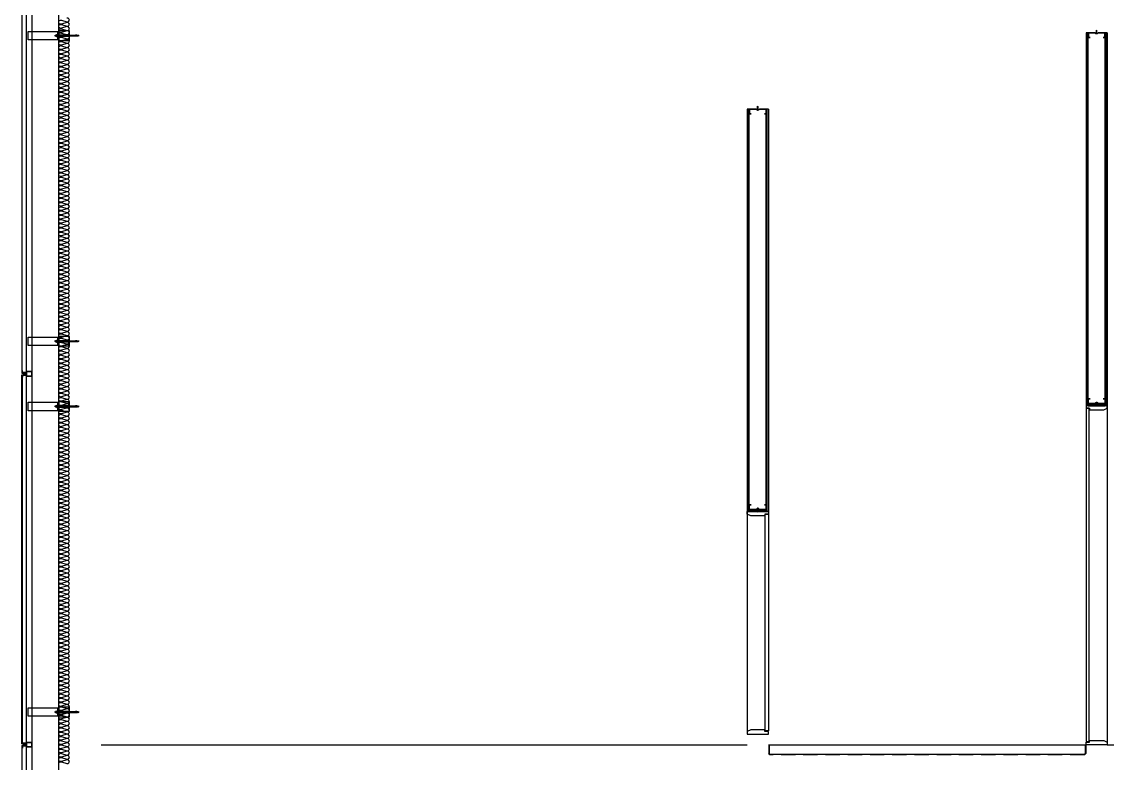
# Model space of a CAD drawing. Header units: millimetres. Extents: x 17311 to 801382, y -242618 to -104888.
# Drawn here: x 705311 to 715561, y -176405 to -169405 of the extents above; entities that cross this region are included whole.
import ezdxf

# ---------------------------------------------------------------- set-up
doc = ezdxf.new("R2010")
doc.units = ezdxf.units.MM
doc.header["$LTSCALE"] = 250
doc.linetypes.add('HID', pattern=[2.8, 1.8, -1])
for name, color, linetype in [('8입면선', 8, 'Continuous'), ('A-DOOR', 4, 'Continuous'), ('A-ELE8', 8, 'Continuous'), ('A-ETC-8', 8, 'Continuous'), ('A-FIN', 6, 'Continuous'), ('A-FIN-8', 8, 'Continuous'), ('A-WALL-D', 7, 'Continuous'), ('A-WP', 1, 'HID'), ('GAGAM-DT', 7, 'Continuous'), ('ISL', 251, 'Continuous'), ('입면', 7, 'Continuous')]:
    doc.layers.add(name, color=color, linetype=linetype)

# ---------------------------------------------------------------- blocks, each defined once
blk = doc.blocks.new('A$C632c858f')
at = {"layer": 'A-ETC-8'}
blk.add_arc((-3, 0), 24, 341.8248, 18.1752, dxfattribs=at)
blk.add_ellipse((34, 0), major_axis=(7.59, 0), ratio=0.987937, dxfattribs=at)
blk = doc.blocks.new('A$Cae507117')
at = {"layer": 'A-ETC-8'}
for points in [[(-50, 0), (-50, -50), (0, -50), (0, 0)], [(-46.8, -3.2), (-46.8, -46.8), (-3.2, -46.8), (-3.2, -3.2)]]:
    blk.add_lwpolyline(points, close=True, dxfattribs=at)
blk = doc.blocks.new('너트 M12')
for p, q in [((-9, 0), (9, 0)), ((-10, -9), (-10, -1)), ((9, -10), (-9, -10)), ((0, -8), (0, -1)), ((10, -1), (10, -9))]:
    blk.add_line(p, q)
for centre, start, end in [((-9, -1), 90, 180), ((-9, -9), 180, 270), ((9, -1), 0, 90), ((9, -9), 270, 0)]:
    blk.add_arc(centre, 0.5, start, end)
at = {"extrusion": (0, 0, -1)}
for centre, major_axis, ratio, start_param, end_param in [((-5, -1), (-4.75, 0.31), 0.185359, -0.024388, 3.141593), ((5, -1), (4.75, 0.31), 0.185108, 3.141593, 6.30754), ((-5, -9), (4.75, 0.31), 0.187111, 0, 3.166211), ((5, -9), (-4.75, 0.31), 0.185991, 3.117121, 6.283185)]:
    blk.add_ellipse(centre, major_axis=major_axis, ratio=ratio, start_param=start_param, end_param=end_param, dxfattribs=at)
blk = doc.blocks.new('A$C5ebcaad0')
at = {"layer": 'A-ETC-8'}
for p, q in [((-449, -225), (-214, -225)), ((-439, -220), (-439, -229)), ((-437, -219), (-437, -219)), ((-426, -220), (-437, -219)), ((-437, -231), (-426, -229)), ((-437, -231), (-437, -231)), ((-432, -220), (-432, -221)), ((-432, -229), (-432, -230)), ((-416, -219), (-431, -219)), ((-431, -222), (-429, -223)), ((-431, -228), (-429, -227)), ((-431, -231), (-416, -231)), ((-421, -224), (-428, -224)), ((-421, -226), (-428, -226)), ((-426, -220), (-412, -220)), ((-426, -229), (-412, -229)), ((-421, -223), (-421, -223)), ((-421, -227), (-421, -227)), ((-417, -227), (-417, -223)), ((-416, -219), (-413, -219)), ((-416, -231), (-413, -231)), ((-413, -219), (-413, -231)), ((-412, -231), (-412, -219)), ((-409, -219), (-412, -219)), ((-412, -231), (-409, -231)), ((-409, -231), (-409, -219)), ((-355, -219), (-409, -219)), ((-409, -231), (-355, -231)), ((-355, -219), (-246, -219)), ((-246, -231), (-355, -231)), ((-234, -219), (-226, -219)), ((-234, -220), (-224, -220)), ((-234, -229), (-224, -229)), ((-234, -231), (-226, -231)), ((-226, -231), (-226, -219)), ((-224, -220), (-226, -219)), ((-224, -229), (-226, -231)), ((-224, -229), (-224, -220))]:
    blk.add_line(p, q, dxfattribs=at)
for points in [[(-255, -180), (-255, -269), (-355, -269), (-355, -180)], [(34, -185), (-252, -185), (-252, -265), (34, -265)], [(-252, -265), (-246, -265), (-246, -185), (-252, -185)], [(-246, -210), (-246, -240), (-244, -240), (-244, -210)]]:
    blk.add_lwpolyline(points, close=True, dxfattribs=at)
blk.add_lwpolyline([(-252, -177), (-252, -272, -0.414214), (-253, -273), (-255, -273), (-255, -176), (-253, -176, -0.414214)], format="xyb", close=True, dxfattribs=at)
for centre, radius, start, end in [((-437, -220), 1.5, 90, 180), ((-437, -229), 1.5, 180, 270), ((-431, -220), 1, 90, 180), ((-431, -221), 1, 180, 236.3099), ((-431, -229), 1, 123.6901, 180), ((-431, -230), 1, 180, 270), ((-428, -221), 3, 236.3099, 270), ((-428, -229), 3, 90, 123.6901), ((-419, -223), 2, 90, 180), ((-421, -223), 0.5, 270, 0), ((-421, -227), 0.5, 0, 90), ((-419, -227), 2, 180, 270), ((-419, -223), 2, 0, 90), ((-419, -227), 2, 270, 0)]:
    blk.add_arc(centre, radius, start, end, dxfattribs=at)
at = {"layer": 'A-ETC-8', "xscale": -1, "rotation": 90}
blk.add_blockref('너트 M12', (-244, -225), dxfattribs=at)
blk = doc.blocks.new('*U133')
at = {"layer": '8입면선', "color": 8}
for p, q in [((10, 0), (10, 3520)), ((190, 0), (190, 3520)), ((190, 10), (10, 10))]:
    blk.add_line(p, q, dxfattribs=at)
at = {"layer": 'A-WALL-D'}
for p, q in [((0, 3520), (0, 0)), ((20, 3520), (0, 3520)), ((20, 10), (20, 3520)), ((180, 10), (180, 3520)), ((200, 3520), (180, 3520)), ((200, 3520), (200, 0)), ((20, 0), (0, 0)), ((180, 20), (20, 20)), ((20, 0), (180, 0)), ((200, 0), (180, 0))]:
    blk.add_line(p, q, dxfattribs=at)
at = {"layer": 'GAGAM-DT', "color": 8}
for p, q in [((105, 3514), (95, 3514)), ((95, 3514), (95, 3511)), ((103, 3509), (96, 3509)), ((97, 3514), (97, 3545)), ((102, 3540), (97, 3545)), ((97, 3514), (97, 3509)), ((102, 3514), (102, 3540)), ((102, 3514), (102, 3509)), ((105, 3514), (105, 3511)), ((95, 26), (95, 29)), ((105, 26), (95, 26)), ((104, 31), (97, 31)), ((98, 26), (98, 31)), ((98, 26), (98, -6)), ((103, 26), (103, 31)), ((103, 26), (103, 0)), ((105, 26), (105, 29)), ((103, 0), (98, -6))]:
    blk.add_line(p, q, dxfattribs=at)
for centre, start, end in [((96, 3511), 180, 270), ((103, 3511), 270, 0), ((97, 29), 90, 180), ((104, 29), 0, 90)]:
    blk.add_arc(centre, 1.51, start, end, dxfattribs=at)
at = {"layer": '입면', "color": 6}
for p, q in [((20, 3475), (20, 3520)), ((20, 3520), (85, 3520)), ((84, 3519), (21, 3519)), ((21, 3519), (21, 3476)), ((89, 3513), (84, 3519)), ((85, 3520), (90, 3514)), ((110, 3513), (89, 3513)), ((90, 3514), (109, 3514)), ((109, 3514), (114, 3520)), ((115, 3519), (110, 3513)), ((114, 3520), (180, 3520)), ((178, 3519), (115, 3519)), ((178, 3476), (178, 3519)), ((180, 3520), (180, 3475)), ((37, 3475), (20, 3475)), ((21, 3476), (37, 3476)), ((37, 3476), (37, 3475)), ((162, 3475), (162, 3476)), ((162, 3476), (178, 3476)), ((180, 3475), (162, 3475)), ((38, 65), (20, 65)), ((20, 65), (20, 20)), ((20, 20), (85, 20)), ((21, 21), (21, 64)), ((21, 64), (38, 64)), ((85, 21), (21, 21)), ((38, 64), (38, 65)), ((90, 27), (85, 21)), ((85, 20), (90, 26)), ((110, 27), (90, 27)), ((90, 26), (110, 26)), ((115, 21), (110, 27)), ((110, 26), (115, 20)), ((179, 21), (115, 21)), ((115, 20), (180, 20)), ((180, 65), (162, 65)), ((162, 65), (162, 64)), ((162, 64), (179, 64)), ((179, 64), (179, 21)), ((180, 20), (180, 65))]:
    blk.add_line(p, q, dxfattribs=at)
blk = doc.blocks.new('A$Ca3cef8a4')
at = {"layer": 'A-DOOR', "linetype": 'Continuous'}
for points in [[(0, -40), (-33, -40), (-33, -55), (-167, -55), (-200, -40), (-200, -15), (0, -15)], [(0, -2085), (-30, -2085), (-30, -40), (0, -40)], [(0, -2090), (-33, -2090), (-33, -2075), (-167, -2075), (-200, -2090), (-200, -2115), (0, -2115)]]:
    blk.add_lwpolyline(points, close=True, dxfattribs=at)
at = {"layer": 'A-ELE8'}
blk.add_lwpolyline([(-200, -15), (-200, -2115)], dxfattribs=at)
blk = doc.blocks.new('*U129')
at = {"layer": '8입면선', "color": 8}
for p, q in [((10, 0), (10, 3800)), ((190, 0), (190, 3800)), ((190, 10), (10, 10))]:
    blk.add_line(p, q, dxfattribs=at)
at = {"layer": 'A-WALL-D'}
for p, q in [((0, 3800), (0, 0)), ((20, 3800), (0, 3800)), ((20, 10), (20, 3800)), ((180, 10), (180, 3800)), ((200, 3800), (180, 3800)), ((200, 3800), (200, 0)), ((20, 0), (0, 0)), ((180, 20), (20, 20)), ((20, 0), (180, 0)), ((200, 0), (180, 0))]:
    blk.add_line(p, q, dxfattribs=at)
at = {"layer": 'GAGAM-DT', "color": 8}
for p, q in [((105, 3794), (95, 3794)), ((95, 3794), (95, 3791)), ((97, 3794), (97, 3826)), ((102, 3820), (97, 3826)), ((97, 3794), (97, 3789)), ((102, 3794), (102, 3820)), ((102, 3794), (102, 3789)), ((105, 3794), (105, 3791)), ((103, 3789), (96, 3789)), ((95, 26), (95, 29)), ((105, 26), (95, 26)), ((104, 31), (97, 31)), ((98, 26), (98, 31)), ((98, 26), (98, -6)), ((103, 26), (103, 31)), ((103, 26), (103, 0)), ((105, 26), (105, 29)), ((103, 0), (98, -6))]:
    blk.add_line(p, q, dxfattribs=at)
for centre, start, end in [((96, 3791), 180, 270), ((103, 3791), 270, 0), ((97, 29), 90, 180), ((104, 29), 0, 90)]:
    blk.add_arc(centre, 1.51, start, end, dxfattribs=at)
at = {"layer": '입면', "color": 6}
for p, q in [((20, 3755), (20, 3800)), ((20, 3800), (85, 3800)), ((84, 3799), (21, 3799)), ((21, 3799), (21, 3756)), ((89, 3793), (84, 3799)), ((85, 3800), (90, 3794)), ((110, 3793), (89, 3793)), ((90, 3794), (109, 3794)), ((109, 3794), (114, 3800)), ((115, 3799), (110, 3793)), ((114, 3800), (180, 3800)), ((178, 3799), (115, 3799)), ((178, 3756), (178, 3799)), ((180, 3800), (180, 3755)), ((37, 3755), (20, 3755)), ((21, 3756), (37, 3756)), ((37, 3756), (37, 3755)), ((162, 3755), (162, 3756)), ((162, 3756), (178, 3756)), ((180, 3755), (162, 3755)), ((38, 65), (20, 65)), ((20, 65), (20, 20)), ((20, 20), (85, 20)), ((21, 21), (21, 64)), ((21, 64), (38, 64)), ((85, 21), (21, 21)), ((38, 64), (38, 65)), ((90, 27), (85, 21)), ((85, 20), (90, 26)), ((110, 27), (90, 27)), ((90, 26), (110, 26)), ((115, 21), (110, 27)), ((110, 26), (115, 20)), ((179, 21), (115, 21)), ((115, 20), (180, 20)), ((180, 65), (162, 65)), ((162, 65), (162, 64)), ((162, 64), (179, 64)), ((179, 64), (179, 21)), ((180, 20), (180, 65))]:
    blk.add_line(p, q, dxfattribs=at)

msp = doc.modelspace()

# ---------------------------------------------------------------- linework, layer by layer
at = {"layer": 'A-DOOR', "linetype": 'Continuous'}
for points in [[(715360.7, -173054.5), (715393.7, -173054.5), (715393.7, -173069.5), (715527.7, -173069.5), (715560.7, -173054.5), (715560.7, -173029.5), (715360.7, -173029.5)], [(715360.7, -176199.5), (715390.7, -176199.5), (715390.7, -173054.5), (715360.7, -173054.5)], [(715360.7, -176204.5), (715393.7, -176204.5), (715393.7, -176189.5), (715527.7, -176189.5), (715560.7, -176204.5), (715560.7, -176229.5), (715360.7, -176229.5)]]:
    msp.add_lwpolyline(points, close=True, dxfattribs=at)
at = {"layer": 'A-ELE8'}
msp.add_lwpolyline([(715560.7, -173029.5), (715560.7, -176229.5)], dxfattribs=at)
at = {"layer": 'A-ETC-8'}
for p, q in [((705355.7, -200799.5), (705355.7, -154461.7)), ((705405.7, -154461.7), (705405.7, -200799.5))]:
    msp.add_line(p, q, dxfattribs=at)
for points in [[(705318.7, -172718), (705353.7, -172718), (705353.7, -172729), (705355.7, -172729), (705355.7, -172716), (705320.3, -172716, 0.2265409), (705316.7, -172712.3), (705316.7, -172697.6), (705314.7, -172697.6), (705314.7, -172714, -0.4142136)], [(705318.7, -172741), (705353.7, -172741), (705353.7, -172730), (705355.7, -172730), (705355.7, -172743), (705320.3, -172743, -0.2265409), (705316.7, -172746.6), (705316.7, -172761.3), (705314.7, -172761.3), (705314.7, -172745, 0.4142136)], [(705318.7, -176218), (705353.7, -176218), (705353.7, -176229), (705355.7, -176229), (705355.7, -176216), (705320.3, -176216, 0.2265409), (705316.7, -176212.3), (705316.7, -176197.6), (705314.7, -176197.6), (705314.7, -176214, -0.4142136)], [(705318.7, -176241), (705353.7, -176241), (705353.7, -176230), (705355.7, -176230), (705355.7, -176243), (705320.3, -176243, -0.2265409), (705316.7, -176246.6), (705316.7, -176261.3), (705314.7, -176261.3), (705314.7, -176245, 0.4142136)]]:
    msp.add_lwpolyline(points, format="xyb", close=True, dxfattribs=at)
at = {"layer": 'A-FIN'}
for p, q in [((706060.7, -176229.5), (712160.7, -176229.5)), ((712360.7, -176229.5), (715360.7, -176229.5)), ((715560.7, -176229.5), (748260.7, -176229.5))]:
    msp.add_line(p, q, dxfattribs=at)
for points in [[(705351.7, -169241), (705351.7, -169237), (705310.7, -169237), (705310.7, -172722), (705351.7, -172722), (705351.7, -172718), (705314.7, -172718), (705314.7, -169241), (705351.7, -169241)], [(705351.7, -176218), (705351.7, -176222), (705310.7, -176222), (705310.7, -172737), (705351.7, -172737), (705351.7, -172741), (705314.7, -172741), (705314.7, -176218), (705351.7, -176218)], [(705351.7, -176241), (705351.7, -176237), (705310.7, -176237), (705310.7, -179972), (705351.7, -179972), (705351.7, -179968), (705314.7, -179968), (705314.7, -176241), (705351.7, -176241)]]:
    msp.add_lwpolyline(points, close=True, dxfattribs=at)
at = {"layer": 'A-FIN-8'}
for p, q in [((712368.7, -176229.5), (712368.7, -176311.3)), ((715352.7, -176229.5), (715352.7, -176311.3)), ((715352.7, -176229.5), (715352.7, -176311.3)), ((715352.7, -176229.5), (715352.7, -176311.3)), ((712378.9, -176321.5), (712368.7, -176311.3)), ((715342.4, -176321.5), (712378.9, -176321.5)), ((715342.4, -176321.5), (715352.7, -176311.3))]:
    msp.add_line(p, q, dxfattribs=at)
at = {"layer": 'A-WP', "ltscale": 0.3}
for p, q in [((712363.7, -176229.5), (712363.7, -176314.3)), ((715357.7, -176229.5), (715357.7, -176314.3)), ((712375.8, -176326.5), (712363.7, -176314.3)), ((715345.5, -176326.5), (712375.8, -176326.5)), ((715345.5, -176326.5), (715357.7, -176314.3))]:
    msp.add_line(p, q, dxfattribs=at)
at = {"layer": 'ISL'}
msp.add_line((705660.7, -203729.5), (705660.7, -154479.5), dxfattribs=at)
msp.add_lwpolyline([(705660.7, -176409.5, -0.5092668), (705684.9, -176391.8), (705736.4, -176407.1, 1.3725934), (705736.4, -176371.8), (705684.9, -176387.1, -0.5092668), (705660.7, -176369.5, -0.5092668), (705684.9, -176351.8), (705736.4, -176367.1, 1.3725934), (705736.4, -176331.8), (705684.9, -176347.1, -0.5092668), (705660.7, -176329.5, -0.5092668), (705684.9, -176311.8), (705736.4, -176327.1, 1.3725934), (705736.4, -176291.8), (705684.9, -176307.1, -0.5092668), (705660.7, -176289.5, -0.5092668), (705684.9, -176271.8), (705736.4, -176287.1, 1.3725934), (705736.4, -176251.8), (705684.9, -176267.1, -0.5092668), (705660.7, -176249.5, -0.5092668), (705684.9, -176231.8), (705736.4, -176247.1, 1.3725934), (705736.4, -176211.8), (705684.9, -176227.1, -0.5092668), (705660.7, -176209.5, -0.5092668), (705684.9, -176191.8), (705736.4, -176207.1, 1.3725934), (705736.4, -176171.8), (705684.9, -176187.1, -0.5092668), (705660.7, -176169.5, -0.5092668), (705684.9, -176151.8), (705736.4, -176167.1, 1.3725934), (705736.4, -176131.8), (705684.9, -176147.1, -0.5092668), (705660.7, -176129.5, -0.5092668), (705684.9, -176111.8), (705736.4, -176127.1, 1.3725934), (705736.4, -176091.8), (705684.9, -176107.1, -0.5092668), (705660.7, -176089.5, -0.5092668), (705684.9, -176071.8), (705736.4, -176087.1, 1.3725934), (705736.4, -176051.8), (705684.9, -176067.1, -0.5092668), (705660.7, -176049.5, -0.5092668), (705684.9, -176031.8), (705736.4, -176047.1, 1.3725934), (705736.4, -176011.8), (705684.9, -176027.1, -0.5092668), (705660.7, -176009.5, -0.5092668), (705684.9, -175991.8), (705736.4, -176007.1, 1.3725934), (705736.4, -175971.8), (705684.9, -175987.1, -0.5092668), (705660.7, -175969.5, -0.5092668), (705684.9, -175951.8), (705736.4, -175967.1, 1.3725934), (705736.4, -175931.8), (705684.9, -175947.1, -0.5092668), (705660.7, -175929.5, -0.5092668), (705684.9, -175911.8), (705736.4, -175927.1, 1.3725934), (705736.4, -175891.8), (705684.9, -175907.1, -0.5092668), (705660.7, -175889.5, -0.5092668), (705684.9, -175871.8), (705736.4, -175887.1, 1.3725934), (705736.4, -175851.8), (705684.9, -175867.1, -0.5092668), (705660.7, -175849.5, -0.5092668), (705684.9, -175831.8), (705736.4, -175847.1, 1.3725934), (705736.4, -175811.8), (705684.9, -175827.1, -0.5092668), (705660.7, -175809.5, -0.5092668), (705684.9, -175791.8), (705736.4, -175807.1, 1.3725934), (705736.4, -175771.8), (705684.9, -175787.1, -0.5092668), (705660.7, -175769.5, -0.5092668), (705684.9, -175751.8), (705736.4, -175767.1, 1.3725934), (705736.4, -175731.8), (705684.9, -175747.1, -0.5092668), (705660.7, -175729.5, -0.5092668), (705684.9, -175711.8), (705736.4, -175727.1, 1.3725934), (705736.4, -175691.8), (705684.9, -175707.1, -0.5092668), (705660.7, -175689.5, -0.5092668), (705684.9, -175671.8), (705736.4, -175687.1, 1.3725934), (705736.4, -175651.8), (705684.9, -175667.1, -0.5092668), (705660.7, -175649.5, -0.5092668), (705684.9, -175631.8), (705736.4, -175647.1, 1.3725934), (705736.4, -175611.8), (705684.9, -175627.1, -0.5092668), (705660.7, -175609.5, -0.5092668), (705684.9, -175591.8), (705736.4, -175607.1, 1.3725934), (705736.4, -175571.8), (705684.9, -175587.1, -0.5092668), (705660.7, -175569.5, -0.5092668), (705684.9, -175551.8), (705736.4, -175567.1, 1.3725934), (705736.4, -175531.8), (705684.9, -175547.1, -0.5092668), (705660.7, -175529.5, -0.5092668), (705684.9, -175511.8), (705736.4, -175527.1, 1.3725934), (705736.4, -175491.8), (705684.9, -175507.1, -0.5092668), (705660.7, -175489.5, -0.5092668), (705684.9, -175471.8), (705736.4, -175487.1, 1.3725934), (705736.4, -175451.8), (705684.9, -175467.1, -0.5092668), (705660.7, -175449.5, -0.5092668), (705684.9, -175431.8), (705736.4, -175447.1, 1.3725934), (705736.4, -175411.8), (705684.9, -175427.1, -0.5092668), (705660.7, -175409.5, -0.5092668), (705684.9, -175391.8), (705736.4, -175407.1, 1.3725934), (705736.4, -175371.8), (705684.9, -175387.1, -0.5092668), (705660.7, -175369.5, -0.5092668), (705684.9, -175351.8), (705736.4, -175367.1, 1.3725934), (705736.4, -175331.8), (705684.9, -175347.1, -0.5092668), (705660.7, -175329.5, -0.5092668), (705684.9, -175311.8), (705736.4, -175327.1, 1.3725934), (705736.4, -175291.8), (705684.9, -175307.1, -0.5092668), (705660.7, -175289.5, -0.5092668), (705684.9, -175271.8), (705736.4, -175287.1, 1.3725934), (705736.4, -175251.8), (705684.9, -175267.1, -0.5092668), (705660.7, -175249.5, -0.5092668), (705684.9, -175231.8), (705736.4, -175247.1, 1.3725934), (705736.4, -175211.8), (705684.9, -175227.1, -0.5092668), (705660.7, -175209.5, -0.5092668), (705684.9, -175191.8), (705736.4, -175207.1, 1.3725934), (705736.4, -175171.8), (705684.9, -175187.1, -0.5092668), (705660.7, -175169.5, -0.5092668), (705684.9, -175151.8), (705736.4, -175167.1, 1.3725934), (705736.4, -175131.8), (705684.9, -175147.1, -0.5092668), (705660.7, -175129.5, -0.5092668), (705684.9, -175111.8), (705736.4, -175127.1, 1.3725934), (705736.4, -175091.8), (705684.9, -175107.1, -0.5092668), (705660.7, -175089.5, -0.5092668), (705684.9, -175071.8), (705736.4, -175087.1, 1.3725934), (705736.4, -175051.8), (705684.9, -175067.1, -0.5092668), (705660.7, -175049.5, -0.5092668), (705684.9, -175031.8), (705736.4, -175047.1, 1.3725934), (705736.4, -175011.8), (705684.9, -175027.1, -0.5092668), (705660.7, -175009.5, -0.5092668), (705684.9, -174991.8), (705736.4, -175007.1, 1.3725934), (705736.4, -174971.8), (705684.9, -174987.1, -0.5092668), (705660.7, -174969.5, -0.5092668), (705684.9, -174951.8), (705736.4, -174967.1, 1.3725934), (705736.4, -174931.8), (705684.9, -174947.1, -0.5092668), (705660.7, -174929.5, -0.5092668), (705684.9, -174911.8), (705736.4, -174927.1, 1.3725934), (705736.4, -174891.8), (705684.9, -174907.1, -0.5092668), (705660.7, -174889.5, -0.5092668), (705684.9, -174871.8), (705736.4, -174887.1, 1.3725934), (705736.4, -174851.8), (705684.9, -174867.1, -0.5092668), (705660.7, -174849.5, -0.5092668), (705684.9, -174831.8), (705736.4, -174847.1, 1.3725934), (705736.4, -174811.8), (705684.9, -174827.1, -0.5092668), (705660.7, -174809.5, -0.5092668), (705684.9, -174791.8), (705736.4, -174807.1, 1.3725934), (705736.4, -174771.8), (705684.9, -174787.1, -0.5092668), (705660.7, -174769.5, -0.5092668), (705684.9, -174751.8), (705736.4, -174767.1, 1.3725934), (705736.4, -174731.8), (705684.9, -174747.1, -0.5092668), (705660.7, -174729.5, -0.5092668), (705684.9, -174711.8), (705736.4, -174727.1, 1.3725934), (705736.4, -174691.8), (705684.9, -174707.1, -0.5092668), (705660.7, -174689.5, -0.5092668), (705684.9, -174671.8), (705736.4, -174687.1, 1.3725934), (705736.4, -174651.8), (705684.9, -174667.1, -0.5092668), (705660.7, -174649.5, -0.5092668), (705684.9, -174631.8), (705736.4, -174647.1, 1.3725934), (705736.4, -174611.8), (705684.9, -174627.1, -0.5092668), (705660.7, -174609.5, -0.5092668), (705684.9, -174591.8), (705736.4, -174607.1, 1.3725934), (705736.4, -174571.8), (705684.9, -174587.1, -0.5092668), (705660.7, -174569.5, -0.5092668), (705684.9, -174551.8), (705736.4, -174567.1, 1.3725934), (705736.4, -174531.8), (705684.9, -174547.1, -0.5092668), (705660.7, -174529.5, -0.5092668), (705684.9, -174511.8), (705736.4, -174527.1, 1.3725934), (705736.4, -174491.8), (705684.9, -174507.1, -0.5092668), (705660.7, -174489.5, -0.5092668), (705684.9, -174471.8), (705736.4, -174487.1, 1.3725934), (705736.4, -174451.8), (705684.9, -174467.1, -0.5092668), (705660.7, -174449.5, -0.5092668), (705684.9, -174431.8), (705736.4, -174447.1, 1.3725934), (705736.4, -174411.8), (705684.9, -174427.1, -0.5092668), (705660.7, -174409.5, -0.5092668), (705684.9, -174391.8), (705736.4, -174407.1, 1.3725934), (705736.4, -174371.8), (705684.9, -174387.1, -0.5092668), (705660.7, -174369.5, -0.5092668), (705684.9, -174351.8), (705736.4, -174367.1, 1.3725934), (705736.4, -174331.8), (705684.9, -174347.1, -0.5092668), (705660.7, -174329.5, -0.5092668), (705684.9, -174311.8), (705736.4, -174327.1, 1.3725934), (705736.4, -174291.8), (705684.9, -174307.1, -0.5092668), (705660.7, -174289.5, -0.5092668), (705684.9, -174271.8), (705736.4, -174287.1, 1.3725934), (705736.4, -174251.8), (705684.9, -174267.1, -0.5092668), (705660.7, -174249.5, -0.5092668), (705684.9, -174231.8), (705736.4, -174247.1, 1.3725934), (705736.4, -174211.8), (705684.9, -174227.1, -0.5092668), (705660.7, -174209.5, -0.5092668), (705684.9, -174191.8), (705736.4, -174207.1, 1.3725934), (705736.4, -174171.8), (705684.9, -174187.1, -0.5092668), (705660.7, -174169.5, -0.5092668), (705684.9, -174151.8), (705736.4, -174167.1, 1.3725934), (705736.4, -174131.8), (705684.9, -174147.1, -0.5092668), (705660.7, -174129.5, -0.5092668), (705684.9, -174111.8), (705736.4, -174127.1, 1.3725934), (705736.4, -174091.8), (705684.9, -174107.1, -0.5092668), (705660.7, -174089.5, -0.5092668), (705684.9, -174071.8), (705736.4, -174087.1, 1.3725934), (705736.4, -174051.8), (705684.9, -174067.1, -0.5092668), (705660.7, -174049.5, -0.5092668), (705684.9, -174031.8), (705736.4, -174047.1, 1.3725934), (705736.4, -174011.8), (705684.9, -174027.1, -0.5092668), (705660.7, -174009.5, -0.5092668), (705684.9, -173991.8), (705736.4, -174007.1, 1.3725934), (705736.4, -173971.8), (705684.9, -173987.1, -0.5092668), (705660.7, -173969.5, -0.5092668), (705684.9, -173951.8), (705736.4, -173967.1, 1.3725934), (705736.4, -173931.8), (705684.9, -173947.1, -0.5092668), (705660.7, -173929.5, -0.5092668), (705684.9, -173911.8), (705736.4, -173927.1, 1.3725934), (705736.4, -173891.8), (705684.9, -173907.1, -0.5092668), (705660.7, -173889.5, -0.5092668), (705684.9, -173871.8), (705736.4, -173887.1, 1.3725934), (705736.4, -173851.8), (705684.9, -173867.1, -0.5092668), (705660.7, -173849.5, -0.5092668), (705684.9, -173831.8), (705736.4, -173847.1, 1.3725934), (705736.4, -173811.8), (705684.9, -173827.1, -0.5092668), (705660.7, -173809.5, -0.5092668), (705684.9, -173791.8), (705736.4, -173807.1, 1.3725934), (705736.4, -173771.8), (705684.9, -173787.1, -0.5092668), (705660.7, -173769.5, -0.5092668), (705684.9, -173751.8), (705736.4, -173767.1, 1.3725934), (705736.4, -173731.8), (705684.9, -173747.1, -0.5092668), (705660.7, -173729.5, -0.5092668), (705684.9, -173711.8), (705736.4, -173727.1, 1.3725934), (705736.4, -173691.8), (705684.9, -173707.1, -0.5092668), (705660.7, -173689.5, -0.5092668), (705684.9, -173671.8), (705736.4, -173687.1, 1.3725934), (705736.4, -173651.8), (705684.9, -173667.1, -0.5092668), (705660.7, -173649.5, -0.5092668), (705684.9, -173631.8), (705736.4, -173647.1, 1.3725934), (705736.4, -173611.8), (705684.9, -173627.1, -0.5092668), (705660.7, -173609.5, -0.5092668), (705684.9, -173591.8), (705736.4, -173607.1, 1.3725934), (705736.4, -173571.8), (705684.9, -173587.1, -0.5092668), (705660.7, -173569.5, -0.5092668), (705684.9, -173551.8), (705736.4, -173567.1, 1.3725934), (705736.4, -173531.8), (705684.9, -173547.1, -0.5092668), (705660.7, -173529.5, -0.5092668), (705684.9, -173511.8), (705736.4, -173527.1, 1.3725934), (705736.4, -173491.8), (705684.9, -173507.1, -0.5092668), (705660.7, -173489.5, -0.5092668), (705684.9, -173471.8), (705736.4, -173487.1, 1.3725934), (705736.4, -173451.8), (705684.9, -173467.1, -0.5092668), (705660.7, -173449.5, -0.5092668), (705684.9, -173431.8), (705736.4, -173447.1, 1.3725934), (705736.4, -173411.8), (705684.9, -173427.1, -0.5092668), (705660.7, -173409.5, -0.5092668), (705684.9, -173391.8), (705736.4, -173407.1, 1.3725934), (705736.4, -173371.8), (705684.9, -173387.1, -0.5092668), (705660.7, -173369.5, -0.5092668), (705684.9, -173351.8), (705736.4, -173367.1, 1.3725934), (705736.4, -173331.8), (705684.9, -173347.1, -0.5092668), (705660.7, -173329.5, -0.5092668), (705684.9, -173311.8), (705736.4, -173327.1, 1.3725934), (705736.4, -173291.8), (705684.9, -173307.1, -0.5092668), (705660.7, -173289.5, -0.5092668), (705684.9, -173271.8), (705736.4, -173287.1, 1.3725934), (705736.4, -173251.8), (705684.9, -173267.1, -0.5092668), (705660.7, -173249.5, -0.5092668), (705684.9, -173231.8), (705736.4, -173247.1, 1.3725934), (705736.4, -173211.8), (705684.9, -173227.1, -0.5092668), (705660.7, -173209.5, -0.5092668), (705684.9, -173191.8), (705736.4, -173207.1, 1.3725934), (705736.4, -173171.8), (705684.9, -173187.1, -0.5092668), (705660.7, -173169.5, -0.5092668), (705684.9, -173151.8), (705736.4, -173167.1, 1.3725934), (705736.4, -173131.8), (705684.9, -173147.1, -0.5092668), (705660.7, -173129.5, -0.5092668), (705684.9, -173111.8), (705736.4, -173127.1, 1.3725934), (705736.4, -173091.8), (705684.9, -173107.1, -0.5092668), (705660.7, -173089.5, -0.5092668), (705684.9, -173071.8), (705736.4, -173087.1, 1.3725934), (705736.4, -173051.8), (705684.9, -173067.1, -0.5092668), (705660.7, -173049.5, -0.5092668), (705684.9, -173031.8), (705736.4, -173047.1, 1.3725934), (705736.4, -173011.8), (705684.9, -173027.1, -0.5092668), (705660.7, -173009.5, -0.5092668), (705684.9, -172991.8), (705736.4, -173007.1, 1.3725934), (705736.4, -172971.8), (705684.9, -172987.1, -0.5092668), (705660.7, -172969.5, -0.5092668), (705684.9, -172951.8), (705736.4, -172967.1, 1.3725934), (705736.4, -172931.8), (705684.9, -172947.1, -0.5092668), (705660.7, -172929.5, -0.5092668), (705684.9, -172911.8), (705736.4, -172927.1, 1.3725934), (705736.4, -172891.8), (705684.9, -172907.1, -0.5092668), (705660.7, -172889.5, -0.5092668), (705684.9, -172871.8), (705736.4, -172887.1, 1.3725934), (705736.4, -172851.8), (705684.9, -172867.1, -0.5092668), (705660.7, -172849.5, -0.5092668), (705684.9, -172831.8), (705736.4, -172847.1, 1.3725934), (705736.4, -172811.8), (705684.9, -172827.1, -0.5092668), (705660.7, -172809.5, -0.5092668), (705684.9, -172791.8), (705736.4, -172807.1, 1.3725934), (705736.4, -172771.8), (705684.9, -172787.1, -0.5092668), (705660.7, -172769.5, -0.5092668), (705684.9, -172751.8), (705736.4, -172767.1, 1.3725934), (705736.4, -172731.8), (705684.9, -172747.1, -0.5092668), (705660.7, -172729.5, -0.5092668), (705684.9, -172711.8), (705736.4, -172727.1, 1.3725934), (705736.4, -172691.8), (705684.9, -172707.1, -0.5092668), (705660.7, -172689.5, -0.5092668), (705684.9, -172671.8), (705736.4, -172687.1, 1.3725934), (705736.4, -172651.8), (705684.9, -172667.1, -0.5092668), (705660.7, -172649.5, -0.5092668), (705684.9, -172631.8), (705736.4, -172647.1, 1.3725934), (705736.4, -172611.8), (705684.9, -172627.1, -0.5092668), (705660.7, -172609.5, -0.5092668), (705684.9, -172591.8), (705736.4, -172607.1, 1.3725934), (705736.4, -172571.8), (705684.9, -172587.1, -0.5092668), (705660.7, -172569.5, -0.5092668), (705684.9, -172551.8), (705736.4, -172567.1, 1.3725934), (705736.4, -172531.8), (705684.9, -172547.1, -0.5092668), (705660.7, -172529.5, -0.5092668), (705684.9, -172511.8), (705736.4, -172527.1, 1.3725934), (705736.4, -172491.8), (705684.9, -172507.1, -0.5092668), (705660.7, -172489.5, -0.5092668), (705684.9, -172471.8), (705736.4, -172487.1, 1.3725934), (705736.4, -172451.8), (705684.9, -172467.1, -0.5092668), (705660.7, -172449.5, -0.5092668), (705684.9, -172431.8), (705736.4, -172447.1, 1.3725934), (705736.4, -172411.8), (705684.9, -172427.1, -0.5092668), (705660.7, -172409.5, -0.5092668), (705684.9, -172391.8), (705736.4, -172407.1, 1.3725934), (705736.4, -172371.8), (705684.9, -172387.1, -0.5092668), (705660.7, -172369.5, -0.5092668), (705684.9, -172351.8), (705736.4, -172367.1, 1.3725934), (705736.4, -172331.8), (705684.9, -172347.1, -0.5092668), (705660.7, -172329.5, -0.5092668), (705684.9, -172311.8), (705736.4, -172327.1, 1.3725934), (705736.4, -172291.8), (705684.9, -172307.1, -0.5092668), (705660.7, -172289.5, -0.5092668), (705684.9, -172271.8), (705736.4, -172287.1, 1.3725934), (705736.4, -172251.8), (705684.9, -172267.1, -0.5092668), (705660.7, -172249.5, -0.5092668), (705684.9, -172231.8), (705736.4, -172247.1, 1.3725934), (705736.4, -172211.8), (705684.9, -172227.1, -0.5092668), (705660.7, -172209.5, -0.5092668), (705684.9, -172191.8), (705736.4, -172207.1, 1.3725934), (705736.4, -172171.8), (705684.9, -172187.1, -0.5092668), (705660.7, -172169.5, -0.5092668), (705684.9, -172151.8), (705736.4, -172167.1, 1.3725934), (705736.4, -172131.8), (705684.9, -172147.1, -0.5092668), (705660.7, -172129.5, -0.5092668), (705684.9, -172111.8), (705736.4, -172127.1, 1.3725934), (705736.4, -172091.8), (705684.9, -172107.1, -0.5092668), (705660.7, -172089.5, -0.5092668), (705684.9, -172071.8), (705736.4, -172087.1, 1.3725934), (705736.4, -172051.8), (705684.9, -172067.1, -0.5092668), (705660.7, -172049.5, -0.5092668), (705684.9, -172031.8), (705736.4, -172047.1, 1.3725934), (705736.4, -172011.8), (705684.9, -172027.1, -0.5092668), (705660.7, -172009.5, -0.5092668), (705684.9, -171991.8), (705736.4, -172007.1, 1.3725934), (705736.4, -171971.8), (705684.9, -171987.1, -0.5092668), (705660.7, -171969.5, -0.5092668), (705684.9, -171951.8), (705736.4, -171967.1, 1.3725934), (705736.4, -171931.8), (705684.9, -171947.1, -0.5092668), (705660.7, -171929.5, -0.5092668), (705684.9, -171911.8), (705736.4, -171927.1, 1.3725934), (705736.4, -171891.8), (705684.9, -171907.1, -0.5092668), (705660.7, -171889.5, -0.5092668), (705684.9, -171871.8), (705736.4, -171887.1, 1.3725934), (705736.4, -171851.8), (705684.9, -171867.1, -0.5092668), (705660.7, -171849.5, -0.5092668), (705684.9, -171831.8), (705736.4, -171847.1, 1.3725934), (705736.4, -171811.8), (705684.9, -171827.1, -0.5092668), (705660.7, -171809.5, -0.5092668), (705684.9, -171791.8), (705736.4, -171807.1, 1.3725934), (705736.4, -171771.8), (705684.9, -171787.1, -0.5092668), (705660.7, -171769.5, -0.5092668), (705684.9, -171751.8), (705736.4, -171767.1, 1.3725934), (705736.4, -171731.8), (705684.9, -171747.1, -0.5092668), (705660.7, -171729.5, -0.5092668), (705684.9, -171711.8), (705736.4, -171727.1, 1.3725934), (705736.4, -171691.8), (705684.9, -171707.1, -0.5092668), (705660.7, -171689.5, -0.5092668), (705684.9, -171671.8), (705736.4, -171687.1, 1.3725934), (705736.4, -171651.8), (705684.9, -171667.1, -0.5092668), (705660.7, -171649.5, -0.5092668), (705684.9, -171631.8), (705736.4, -171647.1, 1.3725934), (705736.4, -171611.8), (705684.9, -171627.1, -0.5092668), (705660.7, -171609.5, -0.5092668), (705684.9, -171591.8), (705736.4, -171607.1, 1.3725934), (705736.4, -171571.8), (705684.9, -171587.1, -0.5092668), (705660.7, -171569.5, -0.5092668), (705684.9, -171551.8), (705736.4, -171567.1, 1.3725934), (705736.4, -171531.8), (705684.9, -171547.1, -0.5092668), (705660.7, -171529.5, -0.5092668), (705684.9, -171511.8), (705736.4, -171527.1, 1.3725934), (705736.4, -171491.8), (705684.9, -171507.1, -0.5092668), (705660.7, -171489.5, -0.5092668), (705684.9, -171471.8), (705736.4, -171487.1, 1.3725934), (705736.4, -171451.8), (705684.9, -171467.1, -0.5092668), (705660.7, -171449.5, -0.5092668), (705684.9, -171431.8), (705736.4, -171447.1, 1.3725934), (705736.4, -171411.8), (705684.9, -171427.1, -0.5092668), (705660.7, -171409.5, -0.5092668), (705684.9, -171391.8), (705736.4, -171407.1, 1.3725934), (705736.4, -171371.8), (705684.9, -171387.1, -0.5092668), (705660.7, -171369.5, -0.5092668), (705684.9, -171351.8), (705736.4, -171367.1, 1.3725934), (705736.4, -171331.8), (705684.9, -171347.1, -0.5092668), (705660.7, -171329.5, -0.5092668), (705684.9, -171311.8), (705736.4, -171327.1, 1.3725934), (705736.4, -171291.8), (705684.9, -171307.1, -0.5092668), (705660.7, -171289.5, -0.5092668), (705684.9, -171271.8), (705736.4, -171287.1, 1.3725934), (705736.4, -171251.8), (705684.9, -171267.1, -0.5092668), (705660.7, -171249.5, -0.5092668), (705684.9, -171231.8), (705736.4, -171247.1, 1.3725934), (705736.4, -171211.8), (705684.9, -171227.1, -0.5092668), (705660.7, -171209.5, -0.5092668), (705684.9, -171191.8), (705736.4, -171207.1, 1.3725934), (705736.4, -171171.8), (705684.9, -171187.1, -0.5092668), (705660.7, -171169.5, -0.5092668), (705684.9, -171151.8), (705736.4, -171167.1, 1.3725934), (705736.4, -171131.8), (705684.9, -171147.1, -0.5092668), (705660.7, -171129.5, -0.5092668), (705684.9, -171111.8), (705736.4, -171127.1, 1.3725934), (705736.4, -171091.8), (705684.9, -171107.1, -0.5092668), (705660.7, -171089.5, -0.5092668), (705684.9, -171071.8), (705736.4, -171087.1, 1.3725934), (705736.4, -171051.8), (705684.9, -171067.1, -0.5092668), (705660.7, -171049.5, -0.5092668), (705684.9, -171031.8), (705736.4, -171047.1, 1.3725934), (705736.4, -171011.8), (705684.9, -171027.1, -0.5092668), (705660.7, -171009.5, -0.5092668), (705684.9, -170991.8), (705736.4, -171007.1, 1.3725934), (705736.4, -170971.8), (705684.9, -170987.1, -0.5092668), (705660.7, -170969.5, -0.5092668), (705684.9, -170951.8), (705736.4, -170967.1, 1.3725934), (705736.4, -170931.8), (705684.9, -170947.1, -0.5092668), (705660.7, -170929.5, -0.5092668), (705684.9, -170911.8), (705736.4, -170927.1, 1.3725934), (705736.4, -170891.8), (705684.9, -170907.1, -0.5092668), (705660.7, -170889.5, -0.5092668), (705684.9, -170871.8), (705736.4, -170887.1, 1.3725934), (705736.4, -170851.8), (705684.9, -170867.1, -0.5092668), (705660.7, -170849.5, -0.5092668), (705684.9, -170831.8), (705736.4, -170847.1, 1.3725934), (705736.4, -170811.8), (705684.9, -170827.1, -0.5092668), (705660.7, -170809.5, -0.5092668), (705684.9, -170791.8), (705736.4, -170807.1, 1.3725934), (705736.4, -170771.8), (705684.9, -170787.1, -0.5092668), (705660.7, -170769.5, -0.5092668), (705684.9, -170751.8), (705736.4, -170767.1, 1.3725934), (705736.4, -170731.8), (705684.9, -170747.1, -0.5092668), (705660.7, -170729.5, -0.5092668), (705684.9, -170711.8), (705736.4, -170727.1, 1.3725934), (705736.4, -170691.8), (705684.9, -170707.1, -0.5092668), (705660.7, -170689.5, -0.5092668), (705684.9, -170671.8), (705736.4, -170687.1, 1.3725934), (705736.4, -170651.8), (705684.9, -170667.1, -0.5092668), (705660.7, -170649.5, -0.5092668), (705684.9, -170631.8), (705736.4, -170647.1, 1.3725934), (705736.4, -170611.8), (705684.9, -170627.1, -0.5092668), (705660.7, -170609.5, -0.5092668), (705684.9, -170591.8), (705736.4, -170607.1, 1.3725934), (705736.4, -170571.8), (705684.9, -170587.1, -0.5092668), (705660.7, -170569.5, -0.5092668), (705684.9, -170551.8), (705736.4, -170567.1, 1.3725934), (705736.4, -170531.8), (705684.9, -170547.1, -0.5092668), (705660.7, -170529.5, -0.5092668), (705684.9, -170511.8), (705736.4, -170527.1, 1.3725934), (705736.4, -170491.8), (705684.9, -170507.1, -0.5092668), (705660.7, -170489.5, -0.5092668), (705684.9, -170471.8), (705736.4, -170487.1, 1.3725934), (705736.4, -170451.8), (705684.9, -170467.1, -0.5092668), (705660.7, -170449.5, -0.5092668), (705684.9, -170431.8), (705736.4, -170447.1, 1.3725934), (705736.4, -170411.8), (705684.9, -170427.1, -0.5092668), (705660.7, -170409.5, -0.5092668), (705684.9, -170391.8), (705736.4, -170407.1, 1.3725934), (705736.4, -170371.8), (705684.9, -170387.1, -0.5092668), (705660.7, -170369.5, -0.5092668), (705684.9, -170351.8), (705736.4, -170367.1, 1.3725934), (705736.4, -170331.8), (705684.9, -170347.1, -0.5092668), (705660.7, -170329.5, -0.5092668), (705684.9, -170311.8), (705736.4, -170327.1, 1.3725934), (705736.4, -170291.8), (705684.9, -170307.1, -0.5092668), (705660.7, -170289.5, -0.5092668), (705684.9, -170271.8), (705736.4, -170287.1, 1.3725934), (705736.4, -170251.8), (705684.9, -170267.1, -0.5092668), (705660.7, -170249.5, -0.5092668), (705684.9, -170231.8), (705736.4, -170247.1, 1.3725934), (705736.4, -170211.8), (705684.9, -170227.1, -0.5092668), (705660.7, -170209.5, -0.5092668), (705684.9, -170191.8), (705736.4, -170207.1, 1.3725934), (705736.4, -170171.8), (705684.9, -170187.1, -0.5092668), (705660.7, -170169.5, -0.5092668), (705684.9, -170151.8), (705736.4, -170167.1, 1.3725934), (705736.4, -170131.8), (705684.9, -170147.1, -0.5092668), (705660.7, -170129.5, -0.5092668), (705684.9, -170111.8), (705736.4, -170127.1, 1.3725934), (705736.4, -170091.8), (705684.9, -170107.1, -0.5092668), (705660.7, -170089.5, -0.5092668), (705684.9, -170071.8), (705736.4, -170087.1, 1.3725934), (705736.4, -170051.8), (705684.9, -170067.1, -0.5092668), (705660.7, -170049.5, -0.5092668), (705684.9, -170031.8), (705736.4, -170047.1, 1.3725934), (705736.4, -170011.8), (705684.9, -170027.1, -0.5092668), (705660.7, -170009.5, -0.5092668), (705684.9, -169991.8), (705736.4, -170007.1, 1.3725934), (705736.4, -169971.8), (705684.9, -169987.1, -0.5092668), (705660.7, -169969.5, -0.5092668), (705684.9, -169951.8), (705736.4, -169967.1, 1.3725934), (705736.4, -169931.8), (705684.9, -169947.1, -0.5092668), (705660.7, -169929.5, -0.5092668), (705684.9, -169911.8), (705736.4, -169927.1, 1.3725934), (705736.4, -169891.8), (705684.9, -169907.1, -0.5092668), (705660.7, -169889.5, -0.5092668), (705684.9, -169871.8), (705736.4, -169887.1, 1.3725934), (705736.4, -169851.8), (705684.9, -169867.1, -0.5092668), (705660.7, -169849.5, -0.5092668), (705684.9, -169831.8), (705736.4, -169847.1, 1.3725934), (705736.4, -169811.8), (705684.9, -169827.1, -0.5092668), (705660.7, -169809.5, -0.5092668), (705684.9, -169791.8), (705736.4, -169807.1, 1.3725934), (705736.4, -169771.8), (705684.9, -169787.1, -0.5092668), (705660.7, -169769.5, -0.5092668), (705684.9, -169751.8), (705736.4, -169767.1, 1.3725934), (705736.4, -169731.8), (705684.9, -169747.1, -0.5092668), (705660.7, -169729.5, -0.5092668), (705684.9, -169711.8), (705736.4, -169727.1, 1.3725934), (705736.4, -169691.8), (705684.9, -169707.1, -0.5092668), (705660.7, -169689.5, -0.5092668), (705684.9, -169671.8), (705736.4, -169687.1, 1.3725934), (705736.4, -169651.8), (705684.9, -169667.1, -0.5092668), (705660.7, -169649.5, -0.5092668), (705684.9, -169631.8), (705736.4, -169647.1, 1.3725934), (705736.4, -169611.8), (705684.9, -169627.1, -0.5092668), (705660.7, -169609.5, -0.5092668), (705684.9, -169591.8), (705736.4, -169607.1, 1.3725934), (705736.4, -169571.8), (705684.9, -169587.1, -0.5092668), (705660.7, -169569.5, -0.5092668), (705684.9, -169551.8), (705736.4, -169567.1, 1.3725934), (705736.4, -169531.8), (705684.9, -169547.1, -0.5092668), (705660.7, -169529.5, -0.5092668), (705684.9, -169511.8), (705736.4, -169527.1, 1.3725934), (705736.4, -169491.8), (705684.9, -169507.1, -0.5092668), (705660.7, -169489.5, -0.5092668), (705684.9, -169471.8), (705736.4, -169487.1, 1.3725934), (705736.4, -169451.8), (705684.9, -169467.1, -0.5092668), (705660.7, -169449.5, -0.5092668), (705684.9, -169431.8), (705736.4, -169447.1, 1.3725934), (705736.4, -169411.8), (705684.9, -169427.1, -0.5092668), (705660.7, -169409.5, -0.5092668), (705684.9, -169391.8), (705736.4, -169407.1, 1.3725934), (705736.4, -169371.8)], format="xyb", dxfattribs=at)

# ---------------------------------------------------------------- block references
at = {"layer": 'A-DOOR'}
msp.add_blockref('A$Ca3cef8a4', (712360.7, -174014.5), dxfattribs=at)
at = {"layer": 'A-ETC-8', "xscale": -1}
for p in [(705405.7, -169312), (705405.7, -172197), (705405.7, -172812), (705405.7, -175697)]:
    msp.add_blockref('A$C5ebcaad0', p, dxfattribs=at)
at = {"layer": 'A-ETC-8', "xscale": -1, "rotation": 180}
for p in [(705405.7, -172754.5), (705405.7, -176254.5)]:
    msp.add_blockref('A$Cae507117', p, dxfattribs=at)
at = {"layer": 'A-ETC-8'}
for p in [(705310.7, -172729.5), (705310.7, -176229.5)]:
    msp.add_blockref('A$C632c858f', p, dxfattribs=at)
at = {"layer": 'A-WALL-D'}
for name, p in [('*U133', (715360.7, -173029.5)), ('*U129', (712160.7, -174029.5))]:
    msp.add_blockref(name, p, dxfattribs=at)

doc.saveas('drawing.dxf')
